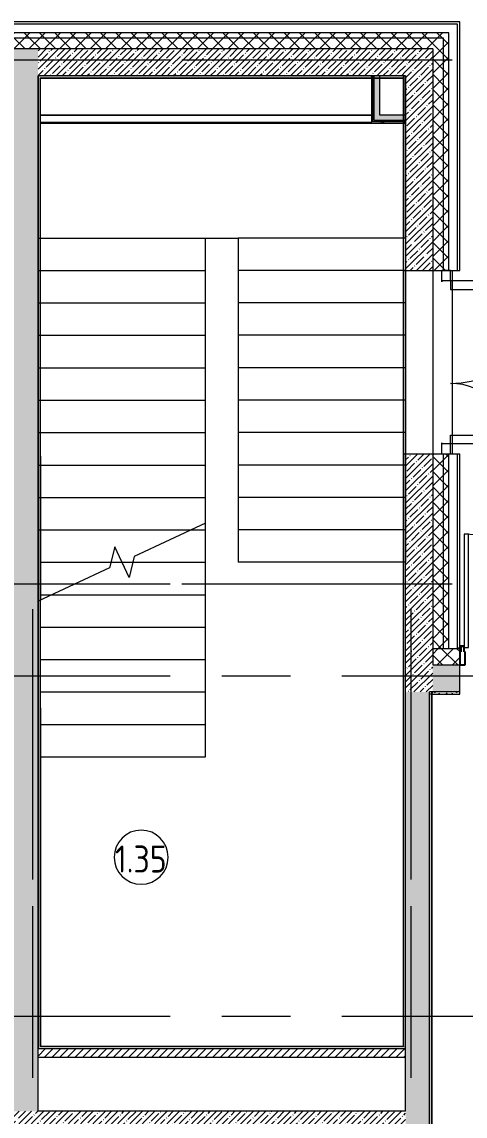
# Model space of a CAD drawing. Header units: millimetres. Extents: x 81459 to 274965, y -8553 to 29000.
# Drawn here: x 89260 to 93360, y 17226 to 27350 of the extents above; entities that cross this region are included whole.
import ezdxf

# ---------------------------------------------------------------- set-up
doc = ezdxf.new("R2010")
doc.units = ezdxf.units.MM
doc.linetypes.add('Осевая', pattern=[3175, 635, -476.25, 1587.5, -476.25])
for name, color, linetype, lineweight in [('A-AREA-IDEN', 7, 'Continuous', 9), ('A-GLAZ-CWMG', 7, 'Continuous', 9), ('A-GLAZ-CWMG-1', 7, 'Continuous', 25), ('A-WALL', 7, 'Continuous', 9), ('I-WALL', 7, 'Continuous', 9), ('S-STRS-1', 7, 'Continuous', 9), ('S-STRS-MBND', 7, 'Continuous', 9), ('Оси', 7, 'Continuous', 9), ('Оси-2', 7, 'Осевая', 9)]:
    doc.layers.add(name, color=color, linetype=linetype, lineweight=lineweight)
for name, color, linetype, lineweight, true_color in [('A-DOOR-1', 1, 'Continuous', 9, 0xff0000), ('A-DOOR-2', 1, 'Continuous', 13, 0xff0000), ('A-DOOR-FRAM-1', 1, 'Continuous', 13, 0xff0000), ('A-WALL-1', 7, 'Continuous', 9, 0x3c3c3c), ('A-WALL-FNSH-1', 7, 'Continuous', 9, 0x3c3c3c)]:
    doc.layers.add(name, color=color, linetype=linetype, lineweight=lineweight, true_color=true_color)
doc.styles.add('GOST Common_1', font='GOST_Common.ttf', dxfattribs={"width": 0.9, "height": 250})
pattern_1 = [(45, (0, 0), (-57.024626, 57.024626), []), (45, (57.025, 0), (-57.024626, 57.024626), [100.806, -20.161, 3.353, -16.808])]
pattern_2 = [(45, (0, 0), (-70.71068, 70.71068), []), (135, (0, 0), (-70.71068, -70.71068), [])]
pattern_3 = [(0, (0, 0), (121.92, 30.48), [10.058, -81.382, 10.058, -81.382, -487.68]), (0, (0, 0), (121.92, 30.48), [-182.88, 10.058, -172.822, 10.058, -81.382, -213.36]), (0, (0, 0), (121.92, 30.48), [-457.2, 10.058, -50.902, 10.058, -142.342]), (120, (45.72, 15.24), (-87.356454, 90.345817), [10.058, -81.382, 10.058, -81.382, -487.68]), (120, (45.72, 15.24), (-87.356454, 90.345817), [-182.88, 10.058, -172.822, 10.058, -81.382, -213.36]), (120, (45.72, 15.24), (-87.356454, 90.345817), [-457.2, 10.058, -50.902, 10.058, -142.342]), (240, (60.96, 76.2), (-34.563546, -120.825817), [10.058, -81.382, 10.058, -81.382, -487.68]), (240, (60.96, 76.2), (-34.563546, -120.825817), [-182.88, 10.058, -172.822, 10.058, -81.382, -213.36]), (240, (60.96, 76.2), (-34.563546, -120.825817), [-457.2, 10.058, -50.902, 10.058, -142.342])]
pattern_4 = [(45, (0, 0), (-106.06602, 106.06602), []), (135, (0, 0), (-106.06602, -106.06602), [])]

# ---------------------------------------------------------------- blocks, each defined once
blk = doc.blocks.new('110_Дверь_СКБ_2Ст_Внутренняя - ДН-4д_ ДОО_Дв_1450x2100h_Лестничная клетка-23615437-План заполнения и маркировки дверных проемов 1 этажа в осях 23_1-33')
at = {"layer": 'A-DOOR-1'}
for centre, radius, start, end in [((-742.5, 40), 950, 0, 90), ((767.5, 40), 560, 90, 180)]:
    blk.add_arc(centre, radius, start, end, dxfattribs=at)
at = {"layer": 'A-DOOR-2'}
for p, q in [((-742.5, 990), (-662.5, 990)), ((-742.5, 990), (-742.5, 40)), ((-662.5, 40), (-662.5, 990)), ((767.5, 600), (687.5, 600)), ((687.5, 40), (687.5, 600)), ((767.5, 600), (767.5, 40)), ((-742.5, 40), (-662.5, 40)), ((767.5, 40), (687.5, 40))]:
    blk.add_line(p, q, dxfattribs=at)
at = {"layer": 'A-DOOR-FRAM-1'}
for p, q in [((-742.5, 40), (-837.5, 40)), ((-837.5, 40), (-837.5, -40)), ((-742.5, 40), (-742.5, -40)), ((862.5, 40), (767.5, 40)), ((767.5, 40), (767.5, -40)), ((862.5, 40), (862.5, -40)), ((-732.5, -40), (-837.5, -40)), ((-742.5, -40), (-732.5, -40)), ((757.5, -40), (767.5, -40)), ((862.5, -40), (757.5, -40))]:
    blk.add_line(p, q, dxfattribs=at)
blk = doc.blocks.new('DRS_ДПУ_распашная__2Ст_Прямоугольная1 - ВН-4_ Нр_ДО_1500х2200 глухая-26741401-План заполнения и маркировки дверных проемов 1 этажа в осях 23_1-33')
at = {"layer": 'A-DOOR-1'}
for centre, radius, start, end in [((-770, 0), 1050, 360, 90), ((770, 0), 423, 90, 180)]:
    blk.add_arc(centre, radius, start, end, dxfattribs=at)
at = {"layer": 'A-DOOR-2'}
for p, q in [((-770, 1050), (-770, 0)), ((-730, 1050), (-770, 1050)), ((-730, 0), (-730, 1050)), ((770, 423), (730, 423)), ((730, 423), (730, 0)), ((770, 0), (770, 423)), ((-770, 0), (-730, 0)), ((730, 0), (770, 0))]:
    blk.add_line(p, q, dxfattribs=at)
blk = doc.blocks.new('Прямоугольный импост - Импост структурный с накладкой - 170мм-22855280-План заполнения и маркировки дверных проемов 1 этажа в осях 23_1-33')
at = {"layer": 'A-GLAZ-CWMG-1'}
for p, q in [((0, 160), (-50, 160)), ((-50, 160), (-50, 40)), ((0, 40), (0, 160)), ((-50, 40), (-40, 40)), ((-40, 40), (-40, 0)), ((-10, 0), (-10, 40)), ((-10, 40), (0, 40)), ((0, 0), (-10, 0)), ((0, -10), (0, 0)), ((-40, -10), (0, -10))]:
    blk.add_line(p, q, dxfattribs=at)
blk = doc.blocks.new('Зашивка приборов отопления4 - Зашивка приборов отопления-33272095-План заполнения и маркировки дверных проемов 1 этажа в осях 23_1-33')
at = {"layer": 'A-WALL'}
for p, q in [((121465, 18487.5), (124530, 18487.5)), ((124530, 18487.5), (121465, 18487.5)), ((121465, 18412.5), (124530, 18412.5))]:
    blk.add_line(p, q, dxfattribs=at)
blk = doc.blocks.new('Марка_Помещения - Номер-25198446-План заполнения и маркировки дверных проемов 1 этажа в осях 23_1-33')
at = {"layer": 'A-AREA-IDEN'}
for start, end in [(360, 180), (180, 360)]:
    blk.add_arc((0, 0), 2.5, start, end, dxfattribs=at)

msp = doc.modelspace()

# ---------------------------------------------------------------- hatches: boundary and pattern name
at = {"layer": 'A-WALL'}
h = msp.add_hatch(dxfattribs=at)
h.set_pattern_fill('FP_5', color=256, style=0, pattern_type=2)
h.set_pattern_definition(pattern_2)
h.paths.add_polyline_path([(93160, 27200), (93210, 27200), (93210, 27250), (89010, 27250), (89010, 27200), (89887.9, 27200)])
h = msp.add_hatch(dxfattribs=at)
h.set_pattern_fill('FP_5', color=256, style=0, pattern_type=2)
h.set_pattern_definition(pattern_2)
h.paths.add_polyline_path([(93060, 27100), (93160, 27100), (93160, 27200), (89010, 27200), (89010, 27100), (89887.9, 27100)])
h = msp.add_hatch(dxfattribs=at)
h.set_pattern_fill('FP_5', color=256, style=0, pattern_type=2)
h.set_pattern_definition(pattern_2)
h.paths.add_polyline_path([(93160, 21550), (93210, 21550), (93210, 23350), (93160, 23350), (93160, 21558)])
h.paths.add_polyline_path([(93160, 25050), (93210, 25050), (93210, 27200), (93160, 27200), (93160, 27014.5)])
h = msp.add_hatch(dxfattribs=at)
h.set_pattern_fill('FP_5', color=256, style=0, pattern_type=2)
h.set_pattern_definition(pattern_2)
h.paths.add_polyline_path([(93160, 21550), (93160, 23350), (93060, 23350), (93060, 21550)])
h.paths.add_polyline_path([(93060, 25050), (93160, 25050), (93160, 27100), (93060, 27100), (93060, 27014.5)])
h = msp.add_hatch(dxfattribs=at)
h.set_pattern_fill('FP_5', color=256, style=0, pattern_type=2)
h.set_pattern_definition(pattern_2)
h.paths.add_polyline_path([(111235.1, 21400), (111126.6, 21550), (110941.5, 21550), (111050, 21400), (111156.2, 21400)])
h.paths.add_polyline_path([(110803.2, 21400), (110694.6, 21550), (109950, 21550), (109950, 21400), (110350, 21400)])
h.paths.add_polyline_path([(109050, 21400), (109050, 21550), (107750, 21550), (107750, 21400), (108497.7, 21400)])
h.paths.add_polyline_path([(105550, 21400), (106850, 21400), (106850, 21550), (105550, 21550)])
h.paths.add_polyline_path([(104650, 21400), (104650, 21550), (103450, 21550), (103450, 21400)])
h.paths.add_polyline_path([(101150, 21400), (101150, 21550), (96610, 21550), (96610, 21400), (100800, 21400)])
h.paths.add_polyline_path([(93310, 21400), (93310, 21550), (93060, 21550), (93060, 21400), (93211.1, 21400)])
at = {"layer": 'I-WALL'}
h = msp.add_hatch(dxfattribs=at)
h.set_pattern_fill('FP_2', color=256, style=0, pattern_type=2)
h.set_pattern_definition(pattern_1)
h.paths.add_polyline_path([(89410, 17270), (89410, 27100), (89160, 27100), (89160, 17270)])
h = msp.add_hatch(dxfattribs=at)
h.set_pattern_fill('FP_2', color=256, style=0, pattern_type=2)
h.set_pattern_definition(pattern_1)
h.paths.add_polyline_path([(92790, 26850), (92810, 26850), (92810, 27100), (89410, 27100), (89410, 26850), (92789, 26850)])
h = msp.add_hatch(dxfattribs=at)
h.set_pattern_fill('FP_2', color=256, style=0, pattern_type=2)
h.set_pattern_definition(pattern_1)
h.paths.add_polyline_path([(93060, 21150), (93060, 23350), (92810, 23350), (92810, 21150), (93030, 21150)])
h.paths.add_polyline_path([(93060, 25050), (93060, 27100), (92810, 27100), (92810, 25050)])
h = msp.add_hatch(dxfattribs=at)
h.set_pattern_fill('FP_31', color=256, style=0, pattern_type=2)
h.set_pattern_definition(pattern_3)
h.paths.add_polyline_path([(89887.9, 26830), (92790, 26830), (92790, 26850), (89410, 26850), (89410, 26830), (89430, 26830)])
h = msp.add_hatch(dxfattribs=at)
h.set_pattern_fill('FP_31', color=256, style=0, pattern_type=2)
h.set_pattern_definition(pattern_3)
h.paths.add_polyline_path([(89430, 17850), (89430, 26830), (89410, 26830), (89410, 17850)])
h = msp.add_hatch(dxfattribs=at)
h.set_pattern_fill('FP_32', color=256, style=0, pattern_type=2)
h.set_pattern_definition(pattern_4)
h.paths.add_polyline_path([(92507.5, 26412.5), (92507.5, 26850), (92495, 26850), (92495, 26412.5)])
h = msp.add_hatch(dxfattribs=at)
h.set_pattern_fill('FP_32', color=256, style=0, pattern_type=2)
h.set_pattern_definition(pattern_4)
h.paths.add_polyline_path([(92520, 26425), (92520, 26850), (92507.5, 26850), (92507.5, 26425)])
for points in [[(92520, 26437.5), (92570, 26437.5), (92570, 26850), (92520, 26850)], [(92810, 26437.5), (92810, 26487.5), (92570, 26487.5), (92570, 26437.5)]]:
    msp.add_hatch(color=256, dxfattribs=at).paths.add_polyline_path(points)
h = msp.add_hatch(dxfattribs=at)
h.set_pattern_fill('FP_31', color=256, style=0, pattern_type=2)
h.set_pattern_definition(pattern_3)
h.paths.add_polyline_path([(92790, 17870), (92810, 17870), (92810, 23350), (92790, 23350), (92790, 17871)])
h.paths.add_polyline_path([(92790, 25050), (92810, 25050), (92810, 26850), (92790, 26850), (92790, 26830)])
h = msp.add_hatch(dxfattribs=at)
h.set_pattern_fill('FP_32', color=256, style=0, pattern_type=2)
h.set_pattern_definition(pattern_4)
h.paths.add_polyline_path([(92546.4, 26412.5), (92810, 26412.5), (92810, 26425), (92507.5, 26425), (92507.5, 26412.5), (92520, 26412.5)])
h = msp.add_hatch(dxfattribs=at)
h.set_pattern_fill('FP_32', color=256, style=0, pattern_type=2)
h.set_pattern_definition(pattern_4)
h.paths.add_polyline_path([(92570, 26425), (92810, 26425), (92810, 26437.5), (92520, 26437.5), (92520, 26425), (92546.4, 26425)])
h = msp.add_hatch(dxfattribs=at)
h.set_pattern_fill('FP_2', color=256, style=0, pattern_type=2)
h.set_pattern_definition(pattern_1)
h.paths.add_polyline_path([(100580, 21150), (100580, 21400), (96610, 21400), (96610, 21150), (100522.1, 21150)])
h.paths.add_polyline_path([(93211.1, 21150), (93310, 21150), (93310, 21400), (93060, 21400), (93060, 21150)])
h = msp.add_hatch(dxfattribs=at)
h.set_pattern_fill('FP_2', color=256, style=0, pattern_type=2)
h.set_pattern_definition(pattern_1)
h.paths.add_polyline_path([(92810, 13620), (93030, 13620), (93030, 21150), (92810, 21150), (92810, 14835.1)])
h = msp.add_hatch(dxfattribs=at)
h.set_pattern_fill('FP_31', color=256, style=0, pattern_type=2)
h.set_pattern_definition(pattern_3)
h.paths.add_polyline_path([(93030, 13640), (93050, 13641), (93050, 21130), (93030, 21130), (93030, 14835.1)])
h = msp.add_hatch(dxfattribs=at)
h.set_pattern_fill('FP_31', color=256, style=0, pattern_type=2)
h.set_pattern_definition(pattern_3)
h.paths.add_polyline_path([(93310, 21130), (93310, 21150), (93060, 21150), (93051, 21140), (93051, 21130), (93211.1, 21130)])
h = msp.add_hatch(dxfattribs=at)
h.set_pattern_fill('FP_3', color=256, style=0, pattern_type=2)
h.set_pattern_definition([(45, (0, 0), (-35.35534, 35.35534), [])])
h.paths.add_polyline_path([(92810, 17770), (92810, 17850), (89410, 17850), (89410, 17770), (92546.4, 17770)])
h = msp.add_hatch(dxfattribs=at)
h.set_pattern_fill('FP_31', color=256, style=0, pattern_type=2)
h.set_pattern_definition(pattern_3)
h.paths.add_polyline_path([(92810, 17850), (92810, 17870), (89430, 17870), (89430, 17850), (92546.4, 17850)])
h = msp.add_hatch(dxfattribs=at)
h.set_pattern_fill('FP_2', color=256, style=0, pattern_type=2)
h.set_pattern_definition(pattern_1)
h.paths.add_polyline_path([(92546.4, 17050), (92810, 17050), (92810, 17270), (86490, 17270), (86490, 17050), (91217.2, 17050)])

# ---------------------------------------------------------------- linework, layer by layer
at = {"layer": 'A-WALL'}
for p, q in [((93290, 27330), (89007, 27330)), ((93210, 27250), (89010, 27250)), ((93210, 25050), (93210, 27250)), ((93290, 25050), (93290, 27330)), ((93160, 27200), (89010, 27200)), ((93160, 25050), (93160, 27200)), ((93060, 27100), (93060, 21400)), ((89430, 26830), (89430, 17870)), ((92507.5, 26425), (92507.5, 26850)), ((92520, 26437.5), (92520, 26850)), ((92789, 26829), (92789, 26830)), ((89431, 26829), (89430, 26829)), ((92810, 26425), (92507.5, 26425)), ((92810, 26437.5), (92520, 26437.5)), ((93240, 25050), (93240, 23350)), ((93160, 21550), (93160, 23350)), ((93210, 21550), (93210, 23350)), ((93290, 21550), (93290, 23350)), ((93310, 21580), (93350, 21580)), ((93310, 21550), (93060, 21550)), ((93290, 21558), (93310, 21558)), ((93310, 21553), (93290, 21553)), ((93060, 21400), (93310, 21400)), ((93310, 21150), (93030, 21150)), ((93051, 21130), (93310, 21130)), ((89431, 17871), (89430, 17871)), ((92790, 17870), (89430, 17870)), ((92789, 17871), (92790, 17871))]:
    msp.add_line(p, q, dxfattribs=at)
at = {"layer": 'A-WALL-1'}
for p, q in [((93060, 27100), (89010, 27100)), ((89410, 17270), (89410, 26850)), ((89410, 26850), (89410, 26850)), ((92810, 26850), (89410, 26850)), ((89410, 26850), (89410, 17850)), ((92495, 26850), (92495, 26412.5)), ((92570, 26487.5), (92570, 26850)), ((92789, 26830), (92790, 26830)), ((92810, 26850), (92810, 25050)), ((92810, 26487.5), (92570, 26487.5)), ((92495, 26412.5), (92810, 26412.5)), ((92790, 25050), (93290, 25050)), ((93290, 23350), (92790, 23350)), ((92810, 17270), (92810, 23350)), ((93310, 21130), (93310, 21550)), ((93030, 13620), (93030, 21150)), ((93050, 21130), (93030, 21130)), ((93060, 21150), (93051, 21140)), ((93051, 21140), (93051, 21130)), ((89410, 17850), (89410, 17850)), ((89410, 17850), (92810, 17850)), ((92790, 17871), (92790, 17870)), ((89410, 17770), (92810, 17770)), ((92810, 17270), (89410, 17270))]:
    msp.add_line(p, q, dxfattribs=at)
at = {"layer": 'A-WALL-FNSH-1'}
for p, q in [((93310, 27350), (89002, 27350)), ((93310, 25050), (93310, 27350)), ((92789, 26830), (89430, 26830)), ((92789, 26850), (92789, 26830)), ((92790, 25050), (92790, 26850)), ((89431, 26829), (92789, 26829)), ((89431, 23330.4), (89431, 26829)), ((92789, 26829), (92789, 26412.5)), ((92789, 25050), (92790, 25050)), ((93290, 25050), (93310, 25050)), ((89430, 23330.4), (89431, 23330.4)), ((92790, 23350), (92789, 23350)), ((92790, 17871), (92790, 23350)), ((93310, 23350), (93290, 23350)), ((93310, 21550), (93310, 23350)), ((89431, 23106.9), (89430, 23106.9)), ((89431, 21003.1), (89431, 21998.4)), ((93051, 21130), (93050, 21130)), ((93050, 21130), (93050, 13653)), ((93051, 21129), (93310, 21129)), ((93310, 21129), (93310, 21130)), ((89431, 21003.1), (89430, 21003.1)), ((92789, 17872), (92789, 17871))]:
    msp.add_line(p, q, dxfattribs=at)
at = {"layer": 'I-WALL'}
for p, q in [((89431, 26420), (92495, 26420)), ((92495, 26419), (89431, 26419)), ((92789, 17872), (92789, 26412.5)), ((92790, 25050), (92790, 23350)), ((89431, 23330.4), (89431, 21998.4)), ((93051, 21140), (93051, 21150)), ((93051, 13630), (93051, 21130)), ((93052, 21150), (93052, 21141.1)), ((93052, 21130), (93052, 13630)), ((89431, 21003.1), (89431, 17870.5)), ((89431, 20450.4), (89430, 20450.4)), ((89430, 17872), (92789, 17872)), ((89431, 17870.5), (89430, 17870.5)), ((92789, 17871), (89431, 17871))]:
    msp.add_line(p, q, dxfattribs=at)
at = {"layer": 'S-STRS-1'}
for p, q in [((90960, 22650), (90960, 22711.4)), ((90828.4, 22650), (90960, 22650)), ((90828.4, 22650), (90960, 22650)), ((90960, 22350), (90960, 22650)), ((90084.6, 22350), (90185, 22350)), ((90084.6, 22350), (90185, 22350)), ((90285.4, 22350), (90960, 22350)), ((90285.4, 22350), (90960, 22350)), ((90960, 22050), (90960, 22350)), ((89541.6, 22050), (90960, 22050)), ((89541.6, 22050), (90960, 22050)), ((90960, 21750), (90960, 22050)), ((89430, 21750), (90960, 21750)), ((89430, 21750), (90960, 21750)), ((90960, 21450), (90960, 21750)), ((89430, 21450), (90960, 21450)), ((89430, 21450), (90960, 21450)), ((90960, 21150), (90960, 21450)), ((89430, 21150), (90960, 21150)), ((89430, 21150), (90960, 21150)), ((90960, 20850), (90960, 21150)), ((89430, 20850), (90960, 20850)), ((89430, 20850), (90960, 20850)), ((90960, 20550), (90960, 20850)), ((89430, 20550), (90960, 20550)), ((89430, 20550), (90960, 20550))]:
    msp.add_line(p, q, dxfattribs=at)
at = {"layer": 'S-STRS-MBND'}
for p, q in [((89410, 26850), (89410, 25350)), ((92810, 26850), (89410, 26850)), ((92810, 25350), (92810, 26850)), ((89410, 25350), (90960, 25350)), ((89410, 22650), (89410, 25350)), ((89410, 25350), (90960, 25350)), ((90960, 25350), (91260, 25350)), ((90960, 22711.4), (90960, 25350)), ((92810, 25350), (91260, 25350)), ((91260, 25350), (91260, 22350)), ((92810, 25350), (91260, 25350)), ((92810, 25350), (92810, 22350)), ((89410, 25050), (90960, 25050)), ((89410, 25050), (90960, 25050)), ((92810, 25050), (91260, 25050)), ((92810, 25050), (91260, 25050)), ((89410, 24750), (90960, 24750)), ((89410, 24750), (90960, 24750)), ((92810, 24750), (91260, 24750)), ((92810, 24750), (91260, 24750)), ((89410, 24450), (90960, 24450)), ((89410, 24450), (90960, 24450)), ((92810, 24450), (91260, 24450)), ((92810, 24450), (91260, 24450)), ((89410, 24150), (90960, 24150)), ((89410, 24150), (90960, 24150)), ((92810, 24150), (91260, 24150)), ((92810, 24150), (91260, 24150)), ((89410, 23850), (90960, 23850)), ((89410, 23850), (90960, 23850)), ((92810, 23850), (91260, 23850)), ((92810, 23850), (91260, 23850)), ((89410, 23550), (90960, 23550)), ((89410, 23550), (90960, 23550)), ((92810, 23550), (91260, 23550)), ((92810, 23550), (91260, 23550)), ((89410, 23250), (90960, 23250)), ((89410, 23250), (90960, 23250)), ((92810, 23250), (91260, 23250)), ((92810, 23250), (91260, 23250)), ((89410, 22950), (90960, 22950)), ((89410, 22950), (90960, 22950)), ((92810, 22950), (91260, 22950)), ((92810, 22950), (91260, 22950)), ((90960, 22711.4), (90298.3, 22402.8)), ((89410, 22650), (90828.4, 22650)), ((89410, 22650), (90828.4, 22650)), ((92810, 22650), (91260, 22650)), ((92810, 22650), (91260, 22650)), ((90119, 22491.6), (90071.7, 22297.2)), ((90251, 22208.4), (90119, 22491.6)), ((90298.3, 22402.8), (90251, 22208.4)), ((90071.7, 22297.2), (89410, 21988.6)), ((89430, 22350), (90084.6, 22350)), ((89430, 22350), (90084.6, 22350)), ((90185, 22350), (90285.4, 22350)), ((90185, 22350), (90285.4, 22350)), ((92810, 22350), (91260, 22350)), ((89430, 22050), (89541.6, 22050)), ((89430, 22050), (89541.6, 22050))]:
    msp.add_line(p, q, dxfattribs=at)
at = {"layer": 'Оси'}
for p, q in [((90740, 27000), (93240, 27000)), ((90740, 22150), (93240, 22150)), ((89360, 19415.1), (89360, 21915.1)), ((92860, 19415.1), (92860, 21915.1))]:
    msp.add_line(p, q, dxfattribs=at)
at = {"layer": 'Оси-2'}
for p, q in [((84758.6, 27000), (90740, 27000)), ((84758.6, 22150), (90740, 22150)), ((84758.6, 21300), (122580, 21300)), ((89360, 593.7), (89360, 19415.1)), ((92860, 593.7), (92860, 19415.1)), ((84758.6, 18150), (122760, 18150))]:
    msp.add_line(p, q, dxfattribs=at)

# ---------------------------------------------------------------- block references
at = {"layer": 'A-AREA-IDEN', "xscale": 99.99999999999993, "yscale": 99.99999999999993, "zscale": 99.99999999999993}
msp.add_blockref('Марка_Помещения - Номер-25198446-План заполнения и маркировки дверных проемов 1 этажа в осях 23_1-33', (90363.4, 19620.9), dxfattribs=at)
at = {"layer": 'A-DOOR-1', "rotation": 269.9999999999998}
msp.add_blockref('110_Дверь_СКБ_2Ст_Внутренняя - ДН-4д_ ДОО_Дв_1450x2100h_Лестничная клетка-23615437-План заполнения и маркировки дверных проемов 1 этажа в осях 23_1-33', (93185, 24212.5), dxfattribs=at)
at = {"layer": 'A-DOOR-1'}
msp.add_blockref('DRS_ДПУ_распашная__2Ст_Прямоугольная1 - ВН-4_ Нр_ДО_1500х2200 глухая-26741401-План заполнения и маркировки дверных проемов 1 этажа в осях 23_1-33', (94120, 21560), dxfattribs=at)
at = {"layer": 'A-GLAZ-CWMG', "rotation": 180}
msp.add_blockref('Прямоугольный импост - Импост структурный с накладкой - 170мм-22855280-План заполнения и маркировки дверных проемов 1 этажа в осях 23_1-33', (93310, 21560), dxfattribs=at)
at = {"layer": 'A-WALL'}
msp.add_blockref('Зашивка приборов отопления4 - Зашивка приборов отопления-33272095-План заполнения и маркировки дверных проемов 1 этажа в осях 23_1-33', (-32035, 8000), dxfattribs=at)

# ---------------------------------------------------------------- texts
at = {"layer": 'A-AREA-IDEN', "insert": (90121.5, 19729.4), "char_height": 250, "width": 606.076, "attachment_point": 1, "style": 'GOST Common_1'}
msp.add_mtext('1.35', dxfattribs=at)

doc.saveas('drawing.dxf')
